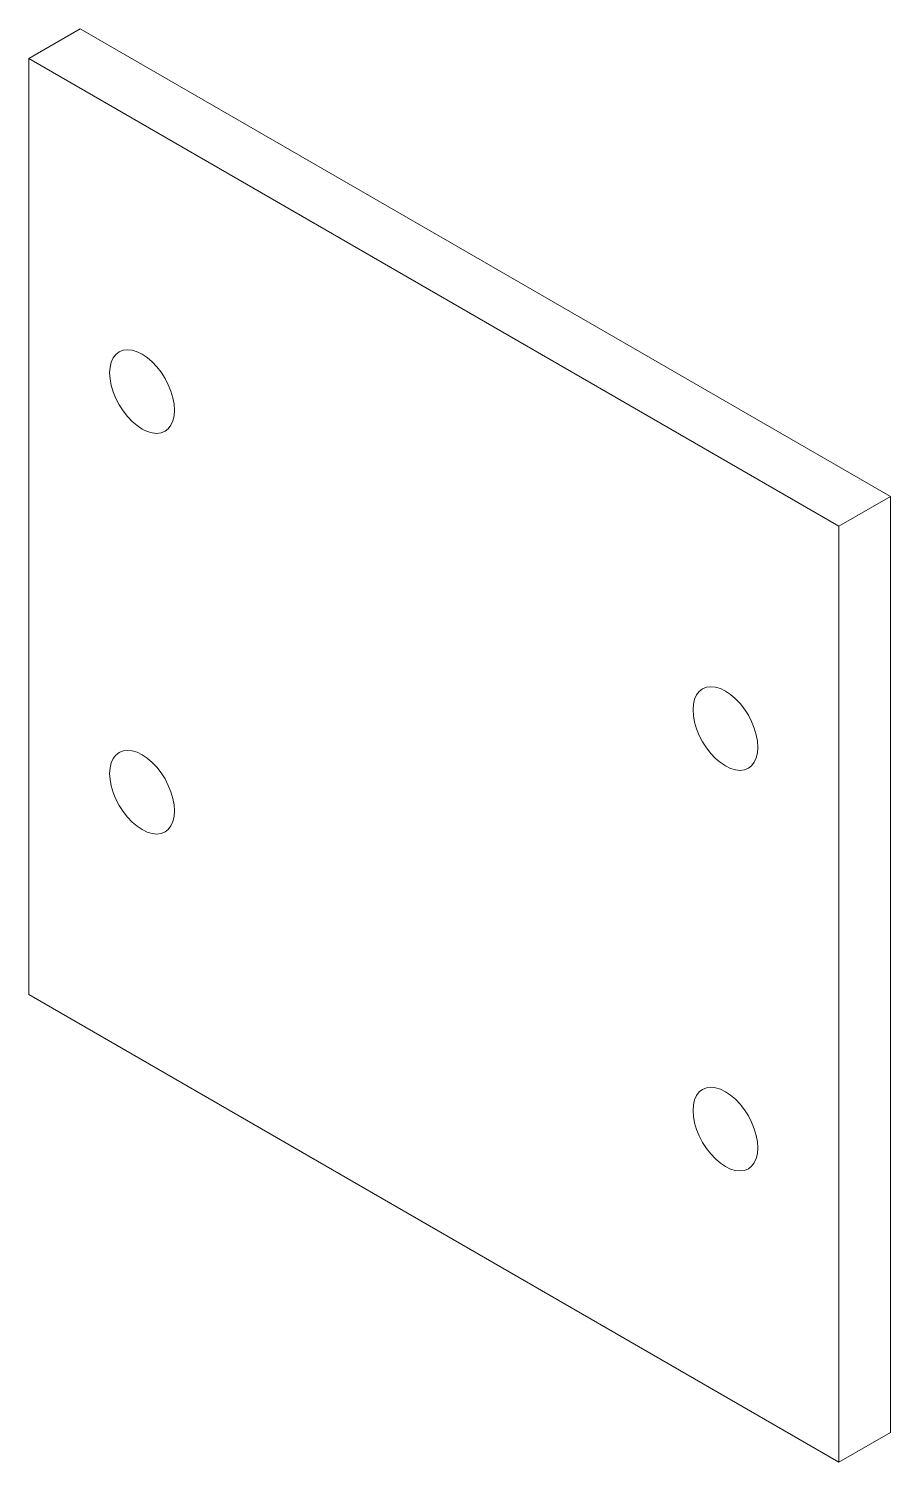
# Paper-space layout '_Isométrique' of a CAD drawing. Header units: millimetres. Extents: x -10 to 8.8, y -16 to 15.3.
import ezdxf

# ---------------------------------------------------------------- set-up
doc = ezdxf.new("R2010")
doc.units = ezdxf.units.MM

psp = doc.layouts.new('_Isométrique')

# ---------------------------------------------------------------- linework, layer by layer
at = {"color": 7, "linetype": 'Continuous', "lineweight": 15}
for p, q in [((-9.961, 14.661), (-8.839, 15.309)), ((8.839, 5.104), (-8.839, 15.309)), ((-9.961, 14.661), (-9.961, -5.752)), ((7.716, 4.456), (-9.961, 14.661)), ((7.716, 4.456), (8.839, 5.104)), ((8.839, -15.309), (8.839, 5.104)), ((7.716, -15.957), (7.716, 4.456)), ((-9.961, -5.752), (7.716, -15.957)), ((7.716, -15.957), (8.839, -15.309))]:
    psp.add_line(p, q, dxfattribs=at)
at = {"color": 7, "linetype": 'Continuous', "lineweight": 15, "flags": 128}
for points in [[(-6.779, 6.986), (-6.788, 7.119), (-6.814, 7.258), (-6.856, 7.401), (-6.914, 7.544), (-6.986, 7.683), (-7.071, 7.815), (-7.165, 7.937), (-7.268, 8.045), (-7.376, 8.137), (-7.486, 8.211), (-7.597, 8.265), (-7.705, 8.297), (-7.808, 8.307), (-7.902, 8.295), (-7.986, 8.26), (-8.059, 8.205), (-8.117, 8.129), (-8.159, 8.035), (-8.185, 7.925), (-8.194, 7.803), (-8.185, 7.67), (-8.159, 7.53), (-8.117, 7.387), (-8.059, 7.245), (-7.986, 7.106), (-7.902, 6.974), (-7.808, 6.852), (-7.705, 6.744), (-7.597, 6.652), (-7.486, 6.578), (-7.376, 6.524), (-7.268, 6.492), (-7.165, 6.481), (-7.071, 6.494), (-6.986, 6.528), (-6.914, 6.584), (-6.856, 6.66), (-6.814, 6.754), (-6.788, 6.863), (-6.779, 6.986)], [(5.949, -0.362), (5.94, -0.229), (5.914, -0.089), (5.871, 0.054), (5.813, 0.196), (5.741, 0.335), (5.657, 0.467), (5.562, 0.589), (5.46, 0.697), (5.352, 0.789), (5.241, 0.863), (5.131, 0.917), (5.023, 0.949), (4.92, 0.959), (4.826, 0.947), (4.741, 0.913), (4.669, 0.857), (4.611, 0.781), (4.569, 0.687), (4.543, 0.578), (4.534, 0.455), (4.543, 0.322), (4.569, 0.183), (4.611, 0.04), (4.669, -0.103), (4.741, -0.242), (4.826, -0.374), (4.92, -0.496), (5.023, -0.604), (5.131, -0.696), (5.241, -0.77), (5.352, -0.824), (5.46, -0.856), (5.562, -0.866), (5.657, -0.854), (5.741, -0.819), (5.813, -0.764), (5.871, -0.688), (5.914, -0.594), (5.94, -0.484), (5.949, -0.362)], [(-6.779, -1.751), (-6.788, -1.618), (-6.814, -1.479), (-6.856, -1.336), (-6.914, -1.193), (-6.986, -1.054), (-7.071, -0.922), (-7.165, -0.8), (-7.268, -0.692), (-7.376, -0.6), (-7.486, -0.526), (-7.597, -0.472), (-7.705, -0.44), (-7.808, -0.43), (-7.902, -0.442), (-7.986, -0.477), (-8.059, -0.532), (-8.117, -0.608), (-8.159, -0.702), (-8.185, -0.812), (-8.194, -0.934), (-8.185, -1.067), (-8.159, -1.207), (-8.117, -1.35), (-8.059, -1.492), (-7.986, -1.631), (-7.902, -1.763), (-7.808, -1.885), (-7.705, -1.993), (-7.597, -2.085), (-7.486, -2.159), (-7.376, -2.213), (-7.268, -2.245), (-7.165, -2.256), (-7.071, -2.243), (-6.986, -2.209), (-6.914, -2.153), (-6.856, -2.077), (-6.814, -1.983), (-6.788, -1.874), (-6.779, -1.751)], [(5.949, -9.099), (5.94, -8.966), (5.914, -8.826), (5.871, -8.683), (5.813, -8.541), (5.741, -8.402), (5.657, -8.27), (5.562, -8.148), (5.46, -8.04), (5.352, -7.948), (5.241, -7.874), (5.131, -7.82), (5.023, -7.788), (4.92, -7.777), (4.826, -7.79), (4.741, -7.824), (4.669, -7.88), (4.611, -7.956), (4.569, -8.05), (4.543, -8.159), (4.534, -8.282), (4.543, -8.415), (4.569, -8.554), (4.611, -8.697), (4.669, -8.84), (4.741, -8.979), (4.826, -9.111), (4.92, -9.233), (5.023, -9.341), (5.131, -9.433), (5.241, -9.507), (5.352, -9.561), (5.46, -9.593), (5.562, -9.603), (5.657, -9.591), (5.741, -9.556), (5.813, -9.501), (5.871, -9.425), (5.914, -9.331), (5.94, -9.221), (5.949, -9.099)]]:
    psp.add_lwpolyline(points, dxfattribs=at)

doc.saveas('drawing.dxf')
